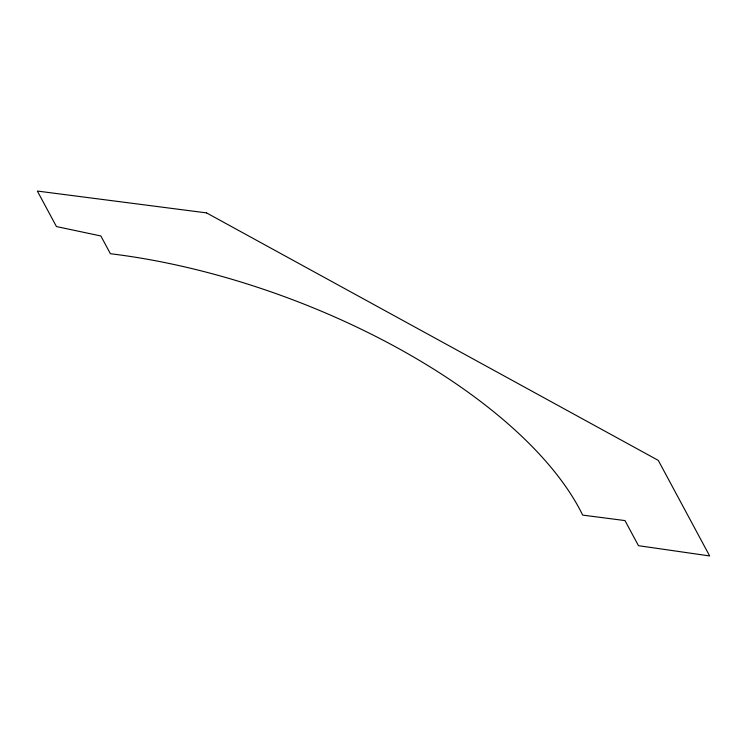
<?xml version="1.0" encoding="UTF-8"?>
<svg xmlns="http://www.w3.org/2000/svg" width="747" height="747" viewBox="0 0 747 747"><rect width="100%" height="100%" fill="white"/><g stroke="black" fill="none" stroke-linecap="round" stroke-linejoin="round"><path stroke-width="1.12" d="M206.536 212.895L37.35 191.055L56.436 226.556L100.854 235.968L110.397 253.719A388.636 175.834 20.5 0 1 582.679 515.113L624.978 520.575L638.47 545.683L709.65 555.945L658.275 460.376L206.536 212.895"/></g></svg>
